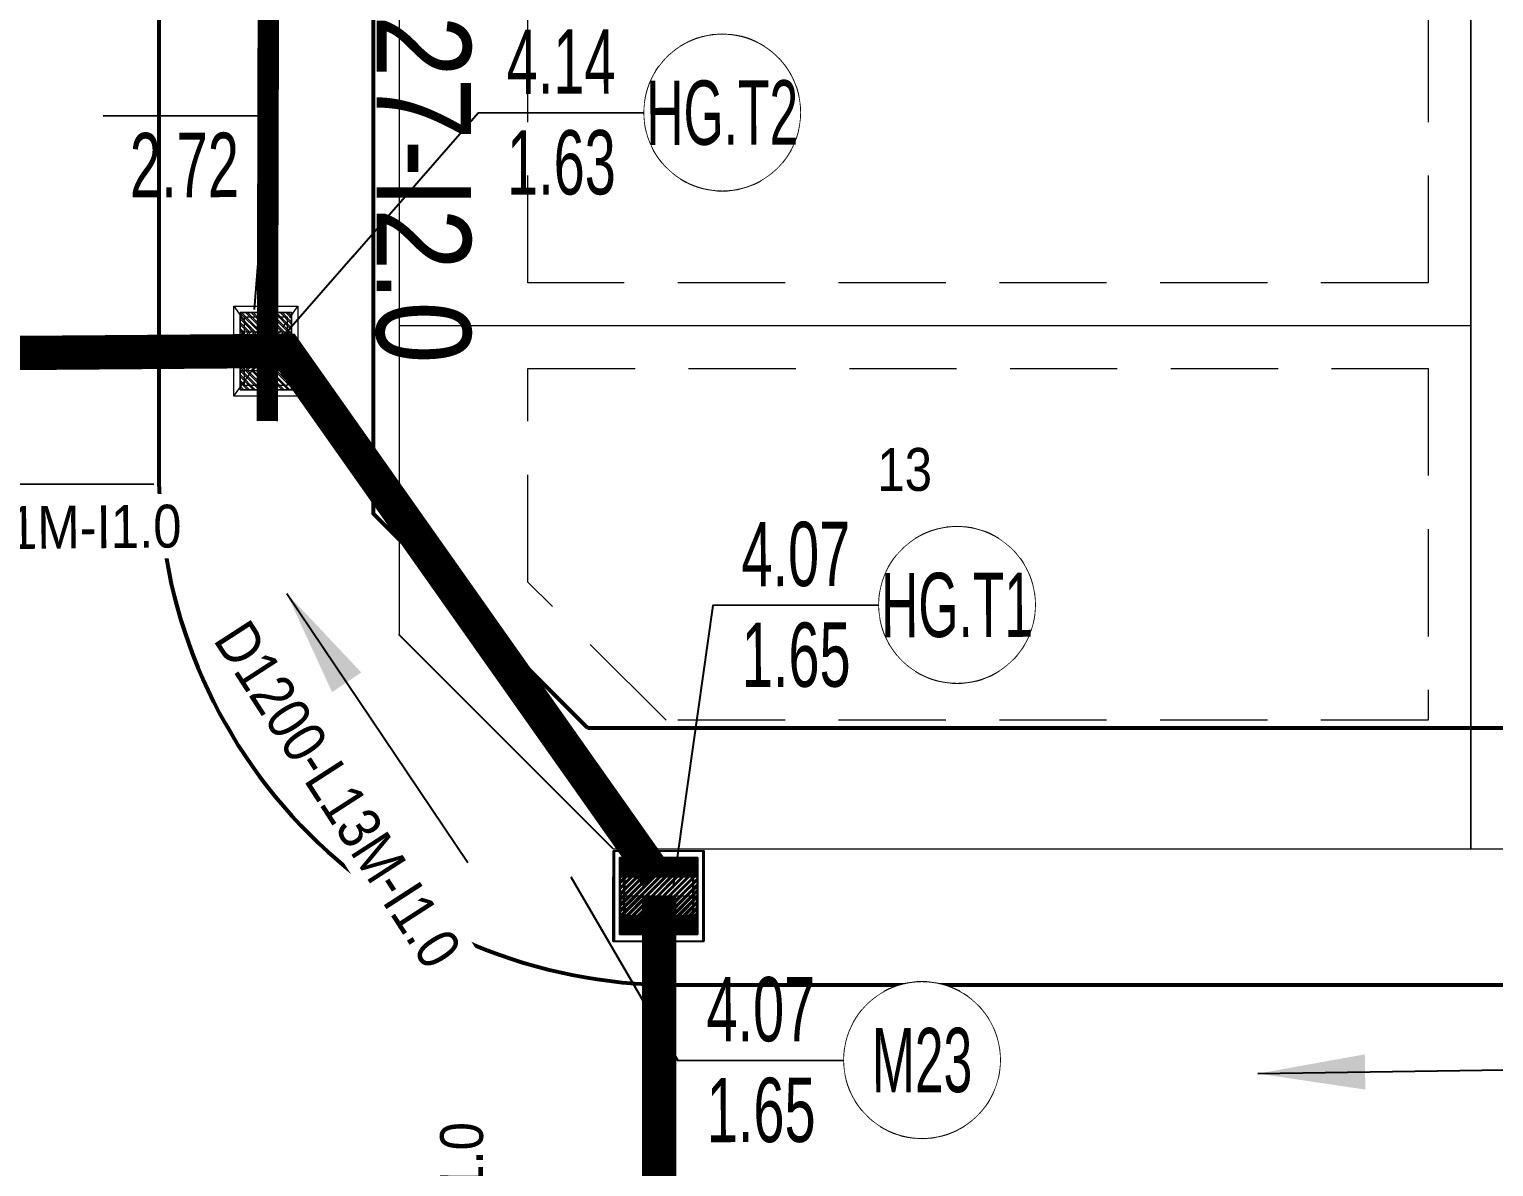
# Model space of a CAD drawing. Extents: x -2063571 to 559285, y 565862 to 1758715.
# Drawn here: x 558579.7 to 558613.86, y 1758376.66 to 1758403.2 of the extents above; entities that cross this region are included whole.
import ezdxf
from ezdxf.enums import TextEntityAlignment as Align

# ---------------------------------------------------------------- set-up
doc = ezdxf.new("R2010")
doc.units = 0
doc.header["$MEASUREMENT"] = 0
doc.set_wipeout_variables(frame=1)
for name, pattern in [('CENTER2', [1.125, 0.75, -0.125, 0.125, -0.125]), ('DASHED', [0.75, 0.5, -0.25]), ('DIVIDE2', [0.625, 0.25, -0.125, 0, -0.125, 0, -0.125]), ('HIDDEN', [0.375, 0.25, -0.125])]:
    doc.linetypes.add(name, pattern=pattern)
doc.layers.get('DEFPOINTS').update_dxf_attribs({"linetype": 'CONTINUOUS'})
for name, color, linetype, lineweight in [('11111111111111111', 251, 'CONTINUOUS', 0), ('1Duy CDDC', 4, 'CONTINUOUS', 5), ('1Duy CDMG', 3, 'CONTINUOUS', 5), ('1Duy TenGa', 6, 'CONTINUOUS', 5), ('B-2000', 3, 'CONTINUOUS', 25), ('chi gioi dg do', 14, 'CONTINUOUS', 0), ('CHIA LO', 40, 'CONTINUOUS', 0), ('d1200', 4, 'CENTER2', 200), ('Huong nuoc chay', 2, 'CONTINUOUS', 5), ('k-viahe', 6, 'CONTINUOUS', 15), ('KT', 254, 'CONTINUOUS', 0), ('kt-sudungdat1', 6, 'CONTINUOUS', 15), ('leduong', 3, 'CONTINUOUS', 20), ('Q-DUONGGT', 7, 'CONTINUOUS', 0), ('TENDUONGQH', 2, 'CONTINUOUS', 0)]:
    doc.layers.add(name, color=color, linetype=linetype, lineweight=lineweight)
for name, color, linetype in [('1Duy NetDong', 1, 'CONTINUOUS'), ('2', 7, 'CONTINUOUS'), ('B-3000', 5, 'CONTINUOUS'), ('d600', 4, 'DIVIDE2'), ('ĐÃ NHẬN TIỀN', 7, 'CONTINUOUS')]:
    doc.layers.add(name, color=color, linetype=linetype)
doc.styles.add('Arial', font='arial_2.ttf', dxfattribs={"width": 0.85})
doc.styles.add('chuv', font='')
doc.styles.add('GT_Text_Duan1', font='VHAVAN_1.TTF', dxfattribs={"width": 1.1, "height": 25})
doc.styles.get('chuv').set_extended_font_data('VNI-Helve-Condense')
doc.dimstyles.new('D300', dxfattribs={"dimtxt": 1.5, "dimasz": 3.5, "dimexe": 0.18, "dimexo": 0.0625, "dimgap": 0.2, "dimtad": 1, "dimdec": 0, "dimzin": 0, "dimdsep": 46, "dimtxsty": 'Arial', "dimcen": 0.09, "dimse1": 1, "dimse2": 1, "dimsd1": 1, "dimsd2": 1, "dimclrd": 2, "dimclrt": 256, "dimadec": 0, "dimazin": 0, "dimtfac": 1, "dimtdec": 0, "dimtofl": 0, "dimtmove": 2, "dimatfit": 3, "dimfxl": 1, "dimtfill": 1, "dimtfillclr": 256, "dimtolj": 1, "dimtzin": 0, "dimarcsym": 0})
doc.dimstyles.new('D600', dxfattribs={"dimtxt": 2.2, "dimasz": 3.5, "dimexe": 0.18, "dimexo": 0.0625, "dimgap": 0, "dimtad": 1, "dimdec": 0, "dimzin": 0, "dimdsep": 46, "dimtxsty": 'Arial', "dimcen": 0.09, "dimse1": 1, "dimse2": 1, "dimsd1": 1, "dimsd2": 1, "dimclrd": 2, "dimclrt": 256, "dimadec": 0, "dimazin": 0, "dimtfac": 1, "dimtdec": 0, "dimtofl": 0, "dimtmove": 2, "dimatfit": 3, "dimfxl": 1, "dimtfill": 1, "dimtfillclr": 256, "dimtolj": 1, "dimtzin": 0, "dimarcsym": 0})
pattern_1 = [(45, (63.88874, -18.36285), (-0.0662912607362, 0.0662912607362), []), (45, (63.93294, -18.36285), (-0.0662912607362, 0.0662912607362), [])]
pattern_2 = [(135, (63.88874, -18.36285), (-0.0662912607362, -0.0662912607362), []), (135, (63.88874, -18.31866), (-0.0662912607362, -0.0662912607362), [])]
pattern_3 = [(45, (-0.1, 1.80002), (-0.067351920908, 0.067351920908), []), (45, (-0.0551, 1.80002), (-0.067351920908, 0.067351920908), [])]
pattern_4 = [(135, (-0.1, 1.80002), (-0.067351920908, -0.067351920908), []), (135, (-0.1, 1.84492), (-0.067351920908, -0.067351920908), [])]
pattern_5 = [(135, (1081.88472, 350.38796), (-0.0662912607362, -0.0662912607362), []), (135, (1081.88472, 350.43215), (-0.0662912607362, -0.0662912607362), [])]

# ---------------------------------------------------------------- blocks, each defined once
blk = doc.blocks.new('*D306')
at = {"layer": 'DEFPOINTS', "color": 0, "linetype": 'CENTER2', "lineweight": 35, "transparency": 16777216}
for p in [(558585.218, 1758417.253), (558585.217, 1758390.629), (558589.259, 1758390.629)]:
    blk.add_point(p, dxfattribs=at)
at = {"layer": 'KT', "linetype": 'CENTER2', "transparency": 16777216, "insert": (558588.883, 1758403.745), "char_height": 2.2, "attachment_point": 5, "rotation": 269.9992, "style": 'Arial', "bg_fill": 3, "box_fill_scale": 1.25, "bg_fill_color": 256, "bg_fill_true_color": 13158600, "bg_fill_transparency": 0}
blk.add_mtext('\\A1;D600-L27-I2.0', dxfattribs=at)
blk = doc.blocks.new('1')
at = {"layer": 'ĐÃ NHẬN TIỀN', "linetype": 'Continuous'}
h = blk.add_hatch(dxfattribs=at)
h.set_pattern_fill('ANSI32', scale=0.25, angle=90)
h.set_pattern_definition(pattern_2)
h.paths.add_polyline_path([(557575.469, 1758014.672), (557577.27, 1758014.672), (557577.27, 1758015.122), (557575.469, 1758015.122)])
h = blk.add_hatch(dxfattribs=at)
h.set_pattern_fill('ANSI32', scale=0.25)
h.set_pattern_definition(pattern_1)
h.paths.add_polyline_path([(557575.469, 1758014.672), (557577.27, 1758014.672), (557577.27, 1758014.222), (557575.469, 1758014.222)])
h = blk.add_hatch(dxfattribs=at)
h.set_pattern_fill('ANSI32', scale=0.25)
h.set_pattern_definition(pattern_1)
h.paths.add_polyline_path([(557575.469, 1758013.773), (557577.27, 1758013.773), (557577.27, 1758014.222), (557575.469, 1758014.222)])
h = blk.add_hatch(dxfattribs=at)
h.set_pattern_fill('ANSI32', scale=0.25, angle=90)
h.set_pattern_definition(pattern_2)
h.paths.add_polyline_path([(557575.469, 1758013.773), (557577.27, 1758013.773), (557577.27, 1758013.323), (557575.469, 1758013.323)])
at = {"layer": 'ĐÃ NHẬN TIỀN', "color": 5, "linetype": 'Continuous'}
for p, q in [((557575.569, 1758014.422), (557575.569, 1758015.022)), ((557575.32, 1758013.172), (557575.319, 1758014.672)), ((557577.42, 1758013.173), (557577.419, 1758014.673)), ((557575.569, 1758014.023), (557575.569, 1758013.423))]:
    blk.add_line(p, q, dxfattribs=at)
at = {"layer": 'ĐÃ NHẬN TIỀN', "color": 3, "linetype": 'Continuous', "lineweight": 5}
for points in [[(557575.319, 1758015.272), (557577.42, 1758015.272), (557577.42, 1758013.173), (557575.319, 1758013.173)], [(557575.469, 1758015.122), (557577.27, 1758015.122), (557577.27, 1758013.323), (557575.469, 1758013.323)], [(557575.469, 1758015.122), (557577.27, 1758015.122), (557577.27, 1758014.222), (557575.469, 1758014.222)], [(557575.469, 1758014.672), (557577.27, 1758014.672), (557577.27, 1758015.122), (557575.469, 1758015.122)], [(557575.569, 1758015.022), (557577.17, 1758015.022), (557577.17, 1758013.423), (557575.569, 1758013.423)], [(557575.469, 1758014.672), (557577.27, 1758014.672), (557577.27, 1758014.222), (557575.469, 1758014.222)], [(557575.469, 1758013.323), (557577.27, 1758013.323), (557577.27, 1758014.222), (557575.469, 1758014.222)], [(557575.469, 1758013.773), (557577.27, 1758013.773), (557577.27, 1758014.222), (557575.469, 1758014.222)], [(557575.469, 1758013.773), (557577.27, 1758013.773), (557577.27, 1758013.323), (557575.469, 1758013.323)]]:
    blk.add_lwpolyline(points, close=True, dxfattribs=at)
at = {"layer": 'ĐÃ NHẬN TIỀN', "color": 3, "linetype": 'Continuous'}
blk.add_lwpolyline([(557577.42, 1758013.173), (557577.419, 1758015.272), (557575.32, 1758015.272), (557575.32, 1758013.172)], close=True, dxfattribs=at)
blk = doc.blocks.new('*U119')
at = {"layer": '1Duy NetDong', "ltscale": 3}
blk.add_lwpolyline([(-2.932, 3.755), (0.296, 3.765), (0.296, 3.765), (0, 0)], dxfattribs=at)
at = {"layer": '1Duy CDDC', "ltscale": 3, "style": 'GT_Text_Duan1', "width": 0.65}
blk.add_attdef('DG', text='', height=1.25, rotation=0.1774, dxfattribs=at).set_placement((-1.356, 3.427), align=Align.TOP_CENTER)
blk = doc.blocks.new('*D338')
at = {"layer": 'DEFPOINTS', "color": 0, "linetype": 'HIDDEN', "lineweight": 35, "ltscale": 5, "transparency": 16777216}
for p in [(558575.797, 1758389.89), (558576.378, 1758389.896), (558576.378, 1758389.896)]:
    blk.add_point(p, dxfattribs=at)
at = {"layer": 'd1200', "color": 2, "linetype": 'HIDDEN', "ltscale": 5, "transparency": 16777216, "insert": (558578.959, 1758391.56), "char_height": 1, "attachment_point": 5, "rotation": 0.536, "style": 'Arial', "bg_fill": 3, "box_fill_scale": 1.25, "bg_fill_color": 256, "bg_fill_true_color": 13158600, "bg_fill_transparency": 0}
blk.add_mtext('\\A1;D1200-L1M-I1.0', dxfattribs=at)
blk = doc.blocks.new('*D339')
at = {"layer": 'DEFPOINTS', "color": 0, "linetype": 'HIDDEN', "lineweight": 35, "ltscale": 5, "transparency": 16777216}
for p in [(558594.466, 1758382.965), (558590.697, 1758363.413), (558594.39, 1758363.399)]:
    blk.add_point(p, dxfattribs=at)
at = {"layer": 'd1200', "color": 2, "linetype": 'HIDDEN', "ltscale": 5, "transparency": 16777216, "insert": (558589.772, 1758373.08), "char_height": 1, "attachment_point": 5, "rotation": 89.7784, "style": 'Arial', "bg_fill": 3, "box_fill_scale": 1.25, "bg_fill_color": 256, "bg_fill_true_color": 13158600, "bg_fill_transparency": 0}
blk.add_mtext('\\A1;D1200-L20M-I1.0', dxfattribs=at)
blk = doc.blocks.new('*D340')
at = {"layer": 'DEFPOINTS', "color": 0, "linetype": 'HIDDEN', "lineweight": 35, "ltscale": 5, "transparency": 16777216}
for p in [(558585.207, 1758393.909), (558592.302, 1758382.931), (558592.302, 1758382.931)]:
    blk.add_point(p, dxfattribs=at)
at = {"layer": 'd1200', "color": 2, "linetype": 'HIDDEN', "ltscale": 5, "transparency": 16777216, "insert": (558586.892, 1758385.339), "char_height": 1, "attachment_point": 5, "rotation": 302.8709, "style": 'Arial', "bg_fill": 3, "box_fill_scale": 1.25, "bg_fill_color": 256, "bg_fill_true_color": 13158600, "bg_fill_transparency": 0}
blk.add_mtext('\\A1;D1200-L13M-I1.0', dxfattribs=at)
blk = doc.blocks.new('*U113')
at = {"layer": '1Duy NetDong', "ltscale": 3}
blk.add_lwpolyline([(5.302, -3.564), (2.074, -3.574), (2.074, -3.574), (0, 0)], dxfattribs=at)
at = {"layer": '1Duy NetDong', "ltscale": 0.2}
blk.add_lwpolyline([(6.822, -5.075), (6.917, -5.072), (7.012, -5.062), (7.106, -5.047), (7.199, -5.026), (7.29, -4.999), (7.38, -4.967), (7.467, -4.929), (7.552, -4.885), (7.634, -4.836), (7.712, -4.783), (7.787, -4.724), (7.859, -4.661), (7.926, -4.593), (7.988, -4.522), (8.047, -4.446), (8.1, -4.367), (8.148, -4.285), (8.191, -4.2), (8.229, -4.113), (8.261, -4.023), (8.287, -3.931), (8.307, -3.838), (8.322, -3.744), (8.331, -3.65), (8.333, -3.554), (8.33, -3.459), (8.321, -3.364), (8.306, -3.27), (8.285, -3.178), (8.258, -3.086), (8.225, -2.997), (8.187, -2.909), (8.144, -2.825), (8.095, -2.743), (8.041, -2.664), (7.982, -2.589), (7.919, -2.518), (7.852, -2.451), (7.78, -2.388), (7.705, -2.33), (7.626, -2.277), (7.544, -2.228), (7.459, -2.185), (7.371, -2.148), (7.281, -2.116), (7.19, -2.09), (7.097, -2.069), (7.003, -2.055), (6.908, -2.046), (6.813, -2.043), (6.718, -2.046), (6.623, -2.056), (6.529, -2.071), (6.436, -2.092), (6.345, -2.119), (6.255, -2.151), (6.168, -2.189), (6.083, -2.233), (6.001, -2.282), (5.923, -2.335), (5.848, -2.394), (5.776, -2.457), (5.709, -2.525), (5.647, -2.596), (5.588, -2.672), (5.535, -2.751), (5.487, -2.833), (5.444, -2.918), (5.406, -3.005), (5.374, -3.095), (5.348, -3.187), (5.328, -3.28), (5.313, -3.374), (5.304, -3.469), (5.302, -3.564), (5.305, -3.659), (5.314, -3.754), (5.329, -3.848), (5.35, -3.941), (5.377, -4.032), (5.41, -4.121), (5.448, -4.209), (5.491, -4.293), (5.54, -4.375), (5.594, -4.454), (5.653, -4.529), (5.716, -4.6), (5.783, -4.667), (5.855, -4.73), (5.93, -4.788), (6.009, -4.841), (6.091, -4.89), (6.176, -4.933), (6.264, -4.97), (6.354, -5.002), (6.445, -5.028), (6.538, -5.049), (6.632, -5.064), (6.727, -5.072)], close=True, dxfattribs=at)
at = {"layer": '1Duy CDDC', "ltscale": 3, "style": 'GT_Text_Duan1', "width": 0.65}
blk.add_attdef('DG', text='', height=1.25, rotation=0.1774, dxfattribs=at).set_placement((3.689, -3.902), align=Align.TOP_CENTER)
at = {"layer": '1Duy CDMG', "ltscale": 0.2, "style": 'GT_Text_Duan1', "width": 0.65}
blk.add_attdef('MG', text='', height=1.25, rotation=0.1774, dxfattribs=at).set_placement((3.688, -3.569), align=Align.BOTTOM_CENTER)
at = {"ltscale": 0.2}
blk.add_wipeout([(6.822, -5.075), (6.917, -5.072), (7.012, -5.062), (7.106, -5.047), (7.199, -5.026), (7.29, -4.999), (7.38, -4.967), (7.467, -4.929), (7.552, -4.885), (7.634, -4.836), (7.712, -4.783), (7.787, -4.724), (7.859, -4.661), (7.926, -4.593), (7.988, -4.522), (8.047, -4.446), (8.1, -4.367), (8.148, -4.285), (8.191, -4.2), (8.229, -4.113), (8.261, -4.023), (8.287, -3.931), (8.307, -3.838), (8.322, -3.744), (8.331, -3.65), (8.333, -3.554), (8.33, -3.459), (8.321, -3.364), (8.306, -3.27), (8.285, -3.178), (8.258, -3.086), (8.225, -2.997), (8.187, -2.909), (8.144, -2.825), (8.095, -2.743), (8.041, -2.664), (7.982, -2.589), (7.919, -2.518), (7.852, -2.451), (7.78, -2.388), (7.705, -2.33), (7.626, -2.277), (7.544, -2.228), (7.459, -2.185), (7.371, -2.148), (7.281, -2.116), (7.19, -2.09), (7.097, -2.069), (7.003, -2.055), (6.908, -2.046), (6.813, -2.043), (6.718, -2.046), (6.623, -2.056), (6.529, -2.071), (6.436, -2.092), (6.345, -2.119), (6.255, -2.151), (6.168, -2.189), (6.083, -2.233), (6.001, -2.282), (5.923, -2.335), (5.848, -2.394), (5.776, -2.457), (5.709, -2.525), (5.647, -2.596), (5.588, -2.672), (5.535, -2.751), (5.487, -2.833), (5.444, -2.918), (5.406, -3.005), (5.374, -3.095), (5.348, -3.187), (5.328, -3.28), (5.313, -3.374), (5.304, -3.469), (5.302, -3.564), (5.305, -3.659), (5.314, -3.754), (5.329, -3.848), (5.35, -3.941), (5.377, -4.032), (5.41, -4.121), (5.448, -4.209), (5.491, -4.293), (5.54, -4.375), (5.594, -4.454), (5.653, -4.529), (5.716, -4.6), (5.783, -4.667), (5.855, -4.73), (5.93, -4.788), (6.009, -4.841), (6.091, -4.89), (6.176, -4.933), (6.264, -4.97), (6.354, -5.002), (6.445, -5.028), (6.538, -5.049), (6.632, -5.064), (6.727, -5.072)], dxfattribs=at).dxf.layer = '1Duy NetDong'
at = {"layer": '1Duy TenGa', "ltscale": 3, "style": 'GT_Text_Duan1', "width": 0.6}
blk.add_attdef('TEN', text='', height=1.25, rotation=0.1774, dxfattribs=at).set_placement((6.818, -3.559), align=Align.MIDDLE_CENTER)
blk = doc.blocks.new('*U167')
at = {"layer": '1Duy NetDong', "ltscale": 0.2}
blk.add_lwpolyline([(5.531, 3.994), (5.626, 3.997), (5.721, 4.006), (5.815, 4.021), (5.908, 4.042), (5.999, 4.069), (6.089, 4.102), (6.176, 4.14), (6.261, 4.183), (6.342, 4.232), (6.421, 4.286), (6.496, 4.344), (6.567, 4.408), (6.635, 4.475), (6.697, 4.547), (6.755, 4.622), (6.809, 4.701), (6.857, 4.783), (6.9, 4.868), (6.937, 4.956), (6.969, 5.045), (6.996, 5.137), (7.016, 5.23), (7.031, 5.324), (7.039, 5.419), (7.042, 5.514), (7.039, 5.609), (7.03, 5.704), (7.014, 5.798), (6.993, 5.891), (6.966, 5.982), (6.934, 6.072), (6.896, 6.159), (6.852, 6.244), (6.804, 6.326), (6.75, 6.404), (6.691, 6.479), (6.628, 6.551), (6.561, 6.618), (6.489, 6.68), (6.413, 6.739), (6.335, 6.792), (6.252, 6.84), (6.167, 6.883), (6.08, 6.921), (5.99, 6.953), (5.899, 6.979), (5.806, 6.999), (5.712, 7.014), (5.617, 7.023), (5.522, 7.025), (5.426, 7.022), (5.332, 7.013), (5.238, 6.998), (5.145, 6.976), (5.053, 6.95), (4.964, 6.917), (4.877, 6.879), (4.792, 6.836), (4.71, 6.787), (4.632, 6.733), (4.556, 6.674), (4.485, 6.611), (4.418, 6.544), (4.355, 6.472), (4.297, 6.397), (4.244, 6.318), (4.196, 6.236), (4.153, 6.151), (4.115, 6.063), (4.083, 5.973), (4.057, 5.882), (4.036, 5.789), (4.022, 5.695), (4.013, 5.6), (4.01, 5.505), (4.014, 5.41), (4.023, 5.315), (4.038, 5.221), (4.059, 5.128), (4.086, 5.037), (4.119, 4.947), (4.157, 4.86), (4.2, 4.775), (4.249, 4.693), (4.303, 4.615), (4.361, 4.54), (4.425, 4.468), (4.492, 4.401), (4.564, 4.338), (4.639, 4.28), (4.718, 4.227), (4.8, 4.179), (4.885, 4.136), (4.973, 4.098), (5.062, 4.066), (5.154, 4.04), (5.247, 4.02), (5.341, 4.005), (5.436, 3.996)], close=True, dxfattribs=at)
at = {"layer": '1Duy NetDong', "ltscale": 3}
blk.add_lwpolyline([(4.01, 5.505), (0.782, 5.495), (0.782, 5.495), (0, 0)], dxfattribs=at)
at = {"layer": '1Duy CDDC', "ltscale": 3, "style": 'GT_Text_Duan1', "width": 0.65}
blk.add_attdef('DG', text='', height=1.25, rotation=0.1774, dxfattribs=at).set_placement((2.397, 5.166), align=Align.TOP_CENTER)
at = {"layer": '1Duy CDMG', "ltscale": 0.2, "style": 'GT_Text_Duan1', "width": 0.65}
blk.add_attdef('MG', text='', height=1.25, rotation=0.1774, dxfattribs=at).set_placement((2.396, 5.5), align=Align.BOTTOM_CENTER)
at = {"ltscale": 0.2}
blk.add_wipeout([(5.531, 3.994), (5.626, 3.997), (5.721, 4.006), (5.815, 4.021), (5.908, 4.042), (5.999, 4.069), (6.089, 4.102), (6.176, 4.14), (6.261, 4.183), (6.342, 4.232), (6.421, 4.286), (6.496, 4.344), (6.567, 4.408), (6.635, 4.475), (6.697, 4.547), (6.755, 4.622), (6.809, 4.701), (6.857, 4.783), (6.9, 4.868), (6.937, 4.956), (6.969, 5.045), (6.996, 5.137), (7.016, 5.23), (7.031, 5.324), (7.039, 5.419), (7.042, 5.514), (7.039, 5.609), (7.03, 5.704), (7.014, 5.798), (6.993, 5.891), (6.966, 5.982), (6.934, 6.072), (6.896, 6.159), (6.852, 6.244), (6.804, 6.326), (6.75, 6.404), (6.691, 6.479), (6.628, 6.551), (6.561, 6.618), (6.489, 6.68), (6.413, 6.739), (6.335, 6.792), (6.252, 6.84), (6.167, 6.883), (6.08, 6.921), (5.99, 6.953), (5.899, 6.979), (5.806, 6.999), (5.712, 7.014), (5.617, 7.023), (5.522, 7.025), (5.426, 7.022), (5.332, 7.013), (5.238, 6.998), (5.145, 6.976), (5.053, 6.95), (4.964, 6.917), (4.877, 6.879), (4.792, 6.836), (4.71, 6.787), (4.632, 6.733), (4.556, 6.674), (4.485, 6.611), (4.418, 6.544), (4.355, 6.472), (4.297, 6.397), (4.244, 6.318), (4.196, 6.236), (4.153, 6.151), (4.115, 6.063), (4.083, 5.973), (4.057, 5.882), (4.036, 5.789), (4.022, 5.695), (4.013, 5.6), (4.01, 5.505), (4.014, 5.41), (4.023, 5.315), (4.038, 5.221), (4.059, 5.128), (4.086, 5.037), (4.119, 4.947), (4.157, 4.86), (4.2, 4.775), (4.249, 4.693), (4.303, 4.615), (4.361, 4.54), (4.425, 4.468), (4.492, 4.401), (4.564, 4.338), (4.639, 4.28), (4.718, 4.227), (4.8, 4.179), (4.885, 4.136), (4.973, 4.098), (5.062, 4.066), (5.154, 4.04), (5.247, 4.02), (5.341, 4.005), (5.436, 3.996)], dxfattribs=at).dxf.layer = '1Duy NetDong'
at = {"layer": '1Duy TenGa', "ltscale": 3, "style": 'GT_Text_Duan1', "width": 0.6}
blk.add_attdef('TEN', text='', height=1.25, rotation=0.1774, dxfattribs=at).set_placement((5.526, 5.509), align=Align.MIDDLE_CENTER)
blk = doc.blocks.new('*U168')
at = {"layer": '1Duy NetDong', "ltscale": 0.2}
blk.add_lwpolyline([(8.747, 3.069), (8.842, 3.072), (8.937, 3.081), (9.031, 3.097), (9.124, 3.118), (9.215, 3.144), (9.305, 3.177), (9.392, 3.215), (9.477, 3.259), (9.559, 3.307), (9.637, 3.361), (9.712, 3.42), (9.784, 3.483), (9.851, 3.55), (9.913, 3.622), (9.972, 3.697), (10.025, 3.776), (10.073, 3.858), (10.116, 3.943), (10.154, 4.031), (10.186, 4.121), (10.212, 4.212), (10.232, 4.305), (10.247, 4.399), (10.256, 4.494), (10.258, 4.589), (10.255, 4.684), (10.246, 4.779), (10.231, 4.873), (10.21, 4.966), (10.183, 5.058), (10.15, 5.147), (10.112, 5.234), (10.069, 5.319), (10.02, 5.401), (9.966, 5.479), (9.907, 5.554), (9.844, 5.626), (9.777, 5.693), (9.705, 5.756), (9.63, 5.814), (9.551, 5.867), (9.469, 5.915), (9.384, 5.958), (9.296, 5.996), (9.206, 6.028), (9.115, 6.054), (9.022, 6.074), (8.928, 6.089), (8.833, 6.098), (8.738, 6.1), (8.643, 6.097), (8.548, 6.088), (8.454, 6.073), (8.361, 6.052), (8.27, 6.025), (8.18, 5.992), (8.093, 5.954), (8.008, 5.911), (7.926, 5.862), (7.848, 5.808), (7.773, 5.75), (7.701, 5.686), (7.634, 5.619), (7.572, 5.547), (7.513, 5.472), (7.46, 5.393), (7.412, 5.311), (7.369, 5.226), (7.331, 5.138), (7.299, 5.049), (7.273, 4.957), (7.253, 4.864), (7.238, 4.77), (7.229, 4.675), (7.227, 4.58), (7.23, 4.485), (7.239, 4.39), (7.254, 4.296), (7.275, 4.203), (7.302, 4.112), (7.335, 4.022), (7.373, 3.935), (7.416, 3.85), (7.465, 3.768), (7.519, 3.69), (7.578, 3.615), (7.641, 3.544), (7.708, 3.476), (7.78, 3.414), (7.855, 3.356), (7.934, 3.302), (8.016, 3.254), (8.101, 3.211), (8.189, 3.174), (8.279, 3.142), (8.37, 3.115), (8.463, 3.095), (8.557, 3.08), (8.652, 3.071)], close=True, dxfattribs=at)
at = {"layer": '1Duy NetDong', "ltscale": 3}
blk.add_lwpolyline([(7.227, 4.58), (3.999, 4.57), (3.999, 4.57), (0, 0)], dxfattribs=at)
at = {"layer": '1Duy CDDC', "ltscale": 3, "style": 'GT_Text_Duan1', "width": 0.65}
blk.add_attdef('DG', text='', height=1.25, rotation=0.1774, dxfattribs=at).set_placement((5.614, 4.242), align=Align.TOP_CENTER)
at = {"layer": '1Duy CDMG', "ltscale": 0.2, "style": 'GT_Text_Duan1', "width": 0.65}
blk.add_attdef('MG', text='', height=1.25, rotation=0.1774, dxfattribs=at).set_placement((5.613, 4.575), align=Align.BOTTOM_CENTER)
at = {"ltscale": 0.2}
blk.add_wipeout([(8.747, 3.069), (8.842, 3.072), (8.937, 3.081), (9.031, 3.097), (9.124, 3.118), (9.215, 3.144), (9.305, 3.177), (9.392, 3.215), (9.477, 3.259), (9.559, 3.307), (9.637, 3.361), (9.712, 3.42), (9.784, 3.483), (9.851, 3.55), (9.913, 3.622), (9.972, 3.697), (10.025, 3.776), (10.073, 3.858), (10.116, 3.943), (10.154, 4.031), (10.186, 4.121), (10.212, 4.212), (10.232, 4.305), (10.247, 4.399), (10.256, 4.494), (10.258, 4.589), (10.255, 4.684), (10.246, 4.779), (10.231, 4.873), (10.21, 4.966), (10.183, 5.058), (10.15, 5.147), (10.112, 5.234), (10.069, 5.319), (10.02, 5.401), (9.966, 5.479), (9.907, 5.554), (9.844, 5.626), (9.777, 5.693), (9.705, 5.756), (9.63, 5.814), (9.551, 5.867), (9.469, 5.915), (9.384, 5.958), (9.296, 5.996), (9.206, 6.028), (9.115, 6.054), (9.022, 6.074), (8.928, 6.089), (8.833, 6.098), (8.738, 6.1), (8.643, 6.097), (8.548, 6.088), (8.454, 6.073), (8.361, 6.052), (8.27, 6.025), (8.18, 5.992), (8.093, 5.954), (8.008, 5.911), (7.926, 5.862), (7.848, 5.808), (7.773, 5.75), (7.701, 5.686), (7.634, 5.619), (7.572, 5.547), (7.513, 5.472), (7.46, 5.393), (7.412, 5.311), (7.369, 5.226), (7.331, 5.138), (7.299, 5.049), (7.273, 4.957), (7.253, 4.864), (7.238, 4.77), (7.229, 4.675), (7.227, 4.58), (7.23, 4.485), (7.239, 4.39), (7.254, 4.296), (7.275, 4.203), (7.302, 4.112), (7.335, 4.022), (7.373, 3.935), (7.416, 3.85), (7.465, 3.768), (7.519, 3.69), (7.578, 3.615), (7.641, 3.544), (7.708, 3.476), (7.78, 3.414), (7.855, 3.356), (7.934, 3.302), (8.016, 3.254), (8.101, 3.211), (8.189, 3.174), (8.279, 3.142), (8.37, 3.115), (8.463, 3.095), (8.557, 3.08), (8.652, 3.071)], dxfattribs=at).dxf.layer = '1Duy NetDong'
at = {"layer": '1Duy TenGa', "ltscale": 3, "style": 'GT_Text_Duan1', "width": 0.6}
blk.add_attdef('TEN', text='', height=1.25, rotation=0.1774, dxfattribs=at).set_placement((8.743, 4.585), align=Align.MIDDLE_CENTER)
blk = doc.blocks.new('8')
at = {"layer": 'leduong', "linetype": 'CENTER2'}
h = blk.add_hatch(dxfattribs=at)
h.set_pattern_fill('ANSI32', color=5, scale=0.01, angle=90)
h.set_pattern_definition(pattern_4)
h.paths.add_polyline_path([(557492.316, 1758045.204), (557493.516, 1758045.204), (557493.516, 1758045.654), (557492.316, 1758045.654)])
h = blk.add_hatch(dxfattribs=at)
h.set_pattern_fill('ANSI32', color=5, scale=0.01)
h.set_pattern_definition(pattern_3)
h.paths.add_polyline_path([(557492.316, 1758045.204), (557493.516, 1758045.204), (557493.516, 1758044.754), (557492.316, 1758044.754)])
h = blk.add_hatch(dxfattribs=at)
h.set_pattern_fill('ANSI32', color=5, scale=0.01)
h.set_pattern_definition(pattern_3)
h.paths.add_polyline_path([(557492.316, 1758044.304), (557493.516, 1758044.304), (557493.516, 1758044.754), (557492.316, 1758044.754)])
h = blk.add_hatch(dxfattribs=at)
h.set_pattern_fill('ANSI32', color=5, scale=0.01, angle=90)
h.set_pattern_definition(pattern_4)
h.paths.add_polyline_path([(557492.316, 1758044.304), (557493.516, 1758044.304), (557493.516, 1758043.854), (557492.316, 1758043.854)])
at = {"layer": 'leduong', "color": 5, "linetype": 'CENTER2'}
for p, q in [((557492.166, 1758045.804), (557493.666, 1758043.704)), ((557492.166, 1758043.704), (557493.666, 1758045.804)), ((557493.416, 1758045.554), (557493.416, 1758043.954))]:
    blk.add_line(p, q, dxfattribs=at)
at = {"layer": 'leduong', "color": 5, "linetype": 'Continuous'}
for p, q in [((557492.316, 1758045.654), (557493.516, 1758045.654)), ((557492.316, 1758044.754), (557493.516, 1758044.754)), ((557492.316, 1758044.754), (557493.516, 1758044.754)), ((557492.316, 1758043.854), (557493.516, 1758043.854)), ((557492.316, 1758043.854), (557493.516, 1758043.854))]:
    blk.add_line(p, q, dxfattribs=at)
for points in [[(557492.166, 1758045.804), (557493.666, 1758045.804), (557493.666, 1758043.704), (557492.166, 1758043.704)], [(557492.316, 1758045.654), (557493.516, 1758045.654), (557493.516, 1758043.854), (557492.316, 1758043.854)], [(557492.316, 1758045.654), (557493.516, 1758045.654), (557493.516, 1758044.754), (557492.316, 1758044.754)], [(557492.316, 1758045.204), (557493.516, 1758045.204), (557493.516, 1758045.654), (557492.316, 1758045.654)], [(557492.416, 1758045.554), (557493.416, 1758045.554), (557493.416, 1758043.954), (557492.416, 1758043.954)], [(557492.316, 1758045.204), (557493.516, 1758045.204), (557493.516, 1758044.754), (557492.316, 1758044.754)], [(557492.316, 1758043.854), (557493.516, 1758043.854), (557493.516, 1758044.754), (557492.316, 1758044.754)], [(557492.316, 1758044.304), (557493.516, 1758044.304), (557493.516, 1758044.754), (557492.316, 1758044.754)], [(557492.316, 1758044.304), (557493.516, 1758044.304), (557493.516, 1758043.854), (557492.316, 1758043.854)]]:
    blk.add_lwpolyline(points, close=True, dxfattribs=at)

msp = doc.modelspace()

# ---------------------------------------------------------------- linework, layer by layer
at = {"layer": 'chi gioi dg do', "color": 8, "linetype": 'DASHED', "ltscale": 5}
for points in [[(558612.328, 1758397.283), (558591.328, 1758397.283), (558591.328, 1758407.283), (558612.328, 1758407.283)], [(558612.328, 1758395.283), (558612.328, 1758387.078), (558594.552, 1758387.078), (558591.328, 1758390.301), (558591.328, 1758395.283)]]:
    msp.add_lwpolyline(points, close=True, dxfattribs=at)
at = {"layer": 'CHIA LO', "ltscale": 2}
for p, q in [((558613.328, 1758540.283), (558613.328, 1758384.078)), ((558593.309, 1758384.078), (558588.309, 1758389.078)), ((558588.328, 1758389.078, 0.7), (558593.328, 1758384.078, 0.7)), ((558593.328, 1758384.078), (558634.828, 1758384.078)), ((558593.328, 1758384.078, 0.7), (558634.828, 1758384.078, 0.7))]:
    msp.add_line(p, q, dxfattribs=at)
at = {"layer": 'd600', "color": 6, "linetype": 'DIVIDE2', "ltscale": 10, "const_width": 0.5}
msp.add_lwpolyline([(558585.536, 1758510.515), (558585.25, 1758394.054), (558585.25, 1758394.054)], dxfattribs=at)
at = {"layer": 'Q-DUONGGT', "ltscale": 0.5}
msp.add_lwpolyline([(558645.217, 1758396.498), (558645.217, 1758561.607, 0.414214), (558633.217, 1758573.607), (558594.717, 1758573.607, 0.414214), (558582.717, 1758561.607), (558582.717, 1758392.901, 0.414216), (558594.717, 1758380.901), (558633.217, 1758380.901, 0.414211), (558645.217, 1758392.901), (558645.217, 1758394.99)], format="xyb", close=True, dxfattribs=at)
at = {"layer": 'ĐÃ NHẬN TIỀN', "color": 5, "linetype": 'Continuous'}
msp.add_line((558595.442, 1758381.924), (558595.441, 1758383.424), dxfattribs=at)

# ---------------------------------------------------------------- block references
at = {"layer": '2', "color": 5, "linetype": 'Continuous'}
msp.add_blockref('1', (1018.022, 368.751), dxfattribs=at)

# ---------------------------------------------------------------- texts
at = {"layer": 'kt-sudungdat1', "color": 8, "ltscale": 2, "style": 'chuv'}
msp.add_text('13', height=1, dxfattribs=at).set_placement((558600.119, 1758392.928), align=Align.MIDDLE)

# ---------------------------------------------------------------- leaders
at = {"layer": 'Huong nuoc chay'}
for points, override in [([(558585.704, 1758390.035, -4.5), (558589.931, 1758383.76, -4.5)], {"dimasz": 2.5, "dimgap": 0.2, "dimtad": 0, "dimclrd": 4}), ([(558608.358, 1758378.831), (558615.816, 1758378.947)], {"dimasz": 2.5, "dimgap": 0.2, "dimtad": 0})]:
    msp.add_leader(points, dimstyle='D300', override=override, dxfattribs=at)

# ---------------------------------------------------------------- next in the draw order: dimensions: what is measured, and where the dimension line sits
at = {"layer": 'KT', "linetype": 'CENTER2'}
dim = msp.add_linear_dim(base=(558589.259, 1758390.629), p1=(558585.218, 1758417.253), p2=(558585.217, 1758390.629), angle=269.9992, dimstyle='D600', override={"dimpost": 'D600-L<>-I2.0'}, dxfattribs=at)
dim.commit()
dim.dimension.update_dxf_attribs({"geometry": '*D306', "text_midpoint": (558588.883, 1758403.745), "dimtype": 161})

# ---------------------------------------------------------------- next in the draw order: linework, layer by layer
at = {"layer": '11111111111111111', "color": 6, "lineweight": 53}
msp.add_lwpolyline([(558645.217, 1758396.498), (558645.217, 1758561.607, 0.414214), (558633.217, 1758573.607), (558594.717, 1758573.607, 0.414214), (558582.717, 1758561.607), (558582.717, 1758392.901, 0.414216), (558594.717, 1758380.901), (558633.217, 1758380.901, 0.414211), (558645.217, 1758392.901), (558645.217, 1758394.99)], format="xyb", close=True, dxfattribs=at)
msp.add_lwpolyline([(558592.717, 1758386.901), (558634.217, 1758386.901), (558639.217, 1758391.901), (558639.217, 1758400.497), (558639.217, 1758563.607), (558634.217, 1758568.607), (558592.717, 1758568.607), (558587.717, 1758563.607), (558587.717, 1758391.901)], close=True, dxfattribs=at)
at = {"layer": 'CHIA LO', "ltscale": 2}
for p, q in [((558588.328, 1758561.784, 0.7), (558588.328, 1758389.078, 0.7)), ((558588.328, 1758396.283), (558613.328, 1758396.283))]:
    msp.add_line(p, q, dxfattribs=at)
at = {"layer": 'k-viahe', "ltscale": 2}
msp.add_lwpolyline([(558613.328, 1758540.283), (558588.328, 1758540.283), (558588.328, 1758389.078), (558593.328, 1758384.078), (558613.328, 1758384.078)], close=True, dxfattribs=at)
at = {"layer": 'leduong', "color": 3, "linetype": 'Continuous'}
msp.add_line((558585.843, 1758394.767), (558584.643, 1758394.783), dxfattribs=at)

# ---------------------------------------------------------------- next in the draw order: block references
at = {"layer": 'B-2000', "lineweight": 20, "xscale": 1.203073305443906, "yscale": 1.203073305443906, "zscale": 1.203073305443906}
msp.add_blockref('*U119', (558584.946, 1758396.658), dxfattribs=at).add_auto_attribs({'DG': '2.72'})

# ---------------------------------------------------------------- next in the draw order: dimensions: what is measured, and where the dimension line sits
at = {"layer": 'd1200', "color": 11, "linetype": 'HIDDEN', "ltscale": 5}
dim = msp.add_linear_dim(base=(558576.378, 1758389.896), p1=(558575.797, 1758389.89), p2=(558576.378, 1758389.896), angle=0.536, dimstyle='D600', override={"dimtxt": 1, "dimpost": 'D1200-L<>M-I1.0', "dimclrt": 2}, dxfattribs=at)
dim.commit()
dim.dimension.update_dxf_attribs({"geometry": '*D338', "text_midpoint": (558578.959, 1758391.56), "dimtype": 161})
at = {"layer": 'd1200', "color": 5, "linetype": 'HIDDEN', "ltscale": 5}
dim = msp.add_linear_dim(base=(558590.697, 1758363.413), p1=(558594.466, 1758382.965), p2=(558594.39, 1758363.399), angle=269.7784, dimstyle='D600', override={"dimtxt": 1, "dimpost": 'D1200-L<>M-I1.0', "dimclrt": 2}, dxfattribs=at)
dim.commit()
dim.dimension.update_dxf_attribs({"geometry": '*D339', "text_midpoint": (558589.772, 1758373.08), "dimtype": 161})

# ---------------------------------------------------------------- next in the draw order: hatches: boundary and pattern name
at = {"layer": 'ĐÃ NHẬN TIỀN', "linetype": 'Continuous'}
h = msp.add_hatch(dxfattribs=at)
h.set_pattern_fill('ANSI32', color=5, scale=0.25)
h.set_pattern_definition([(45, (1081.91046, 350.38796), (-0.0662912607362, 0.0662912607362), []), (45, (1081.95465, 350.38796), (-0.0662912607362, 0.0662912607362), [])])
h.paths.add_polyline_path([(558593.491, 1758382.524), (558595.292, 1758382.524), (558595.292, 1758382.973), (558593.491, 1758382.973)])
h = msp.add_hatch(dxfattribs=at)
h.set_pattern_fill('ANSI32', color=5, scale=0.25, angle=90)
h.set_pattern_definition([(135, (1081.91046, 350.38796), (-0.0662912607362, -0.0662912607362), []), (135, (1081.91046, 350.43215), (-0.0662912607362, -0.0662912607362), [])])
h.paths.add_polyline_path([(558593.491, 1758382.524), (558595.292, 1758382.524), (558595.292, 1758382.074), (558593.491, 1758382.074)])

# ---------------------------------------------------------------- next in the draw order: linework, layer by layer
at = {"layer": 'd1200', "color": 5, "linetype": 'HIDDEN', "ltscale": 5, "const_width": 0.8}
msp.add_lwpolyline([(558594.393, 1758364.141), (558594.391, 1758382.973)], dxfattribs=at)
at = {"layer": 'ĐÃ NHẬN TIỀN', "color": 11, "linetype": 'Continuous'}
msp.add_line((558593.342, 1758381.922), (558593.341, 1758383.422), dxfattribs=at)
at = {"layer": 'ĐÃ NHẬN TIỀN', "color": 5, "linetype": 'Continuous'}
msp.add_line((558593.591, 1758382.774), (558593.591, 1758382.174), dxfattribs=at)
at = {"layer": 'ĐÃ NHẬN TIỀN', "color": 5, "linetype": 'Continuous', "lineweight": 5}
for points in [[(558593.341, 1758384.023), (558595.442, 1758384.023), (558595.442, 1758381.924), (558593.341, 1758381.924)], [(558593.491, 1758383.873), (558595.292, 1758383.873), (558595.292, 1758382.074), (558593.491, 1758382.074)], [(558593.591, 1758383.773), (558595.192, 1758383.773), (558595.192, 1758382.174), (558593.591, 1758382.174)], [(558593.491, 1758382.074), (558595.292, 1758382.074), (558595.292, 1758382.973), (558593.491, 1758382.973)], [(558593.491, 1758382.524), (558595.292, 1758382.524), (558595.292, 1758382.973), (558593.491, 1758382.973)], [(558593.491, 1758382.524), (558595.292, 1758382.524), (558595.292, 1758382.074), (558593.491, 1758382.074)]]:
    msp.add_lwpolyline(points, close=True, dxfattribs=at)
at = {"layer": 'ĐÃ NHẬN TIỀN', "color": 5, "linetype": 'Continuous'}
msp.add_lwpolyline([(558595.442, 1758381.924), (558595.441, 1758384.023), (558593.342, 1758384.023), (558593.342, 1758381.922)], close=True, dxfattribs=at)

# ---------------------------------------------------------------- next in the draw order: dimensions: what is measured, and where the dimension line sits
at = {"layer": 'd1200', "color": 11, "linetype": 'HIDDEN', "ltscale": 5}
dim = msp.add_linear_dim(base=(558592.302, 1758382.931), p1=(558585.207, 1758393.909), p2=(558592.302, 1758382.931), angle=302.8709, dimstyle='D600', override={"dimtxt": 1, "dimpost": 'D1200-L<>M-I1.0', "dimclrt": 2}, dxfattribs=at)
dim.commit()
dim.dimension.update_dxf_attribs({"geometry": '*D340', "text_midpoint": (558586.892, 1758385.339), "dimtype": 161})

# ---------------------------------------------------------------- next in the draw order: leaders
at = {"layer": 'Huong nuoc chay', "color": 4}
msp.add_leader([(558575.039, 1758392.6, -4.5), (558582.605, 1758392.587, -4.5)], dimstyle='D300', override={"dimasz": 2.5, "dimgap": 0.2, "dimtad": 0, "dimclrd": 4}, dxfattribs=at)

# ---------------------------------------------------------------- next in the draw order: linework, layer by layer
at = {"layer": 'd1200', "color": 5, "linetype": 'HIDDEN', "ltscale": 5, "const_width": 0.8}
msp.add_lwpolyline([(558594.331, 1758383.43), (558585.681, 1758395.693), (558572.66, 1758395.591)], dxfattribs=at)

# ---------------------------------------------------------------- next in the draw order: block references
at = {"layer": '1Duy NetDong'}
ref = msp.add_blockref('*U168', (558585.371, 1758395.752), dxfattribs=dict(at, xscale=1.2000048000192, yscale=1.2000048000192, zscale=1.2000048000192))
ref.add_attrib('TEN', 'HG.T2', dxfattribs={"layer": '1Duy TenGa', "color": 2, "ltscale": 3, "height": 1.5, "rotation": 0.1774, "style": 'GT_Text_Duan1', "width": 0.6}).set_placement((558595.862, 1758401.253), align=Align.MIDDLE_CENTER)
ref.add_attrib('DG', '1.63', dxfattribs={"layer": '1Duy CDDC', "color": 2, "ltscale": 3, "height": 1.5, "rotation": 0.1774, "style": 'GT_Text_Duan1', "width": 0.65}).set_placement((558592.108, 1758400.842), align=Align.TOP_CENTER)
ref.add_attrib('MG', '4.14', dxfattribs={"layer": '1Duy CDMG', "ltscale": 0.2, "height": 1.5, "rotation": 0.1774, "style": 'GT_Text_Duan1', "width": 0.65}).set_placement((558592.106, 1758401.242), align=Align.BOTTOM_CENTER)
ref = msp.add_blockref('*U113', (558592.342, 1758383.417), dxfattribs=dict(at, xscale=1.2000048000192, yscale=1.2000048000192, zscale=1.2000048000192))
ref.add_attrib('TEN', 'M23', dxfattribs={"layer": '1Duy TenGa', "ltscale": 3, "height": 1.5, "rotation": 0.1774, "style": 'GT_Text_Duan1', "width": 0.6}).set_placement((558600.523, 1758379.146), align=Align.MIDDLE_CENTER)
ref.add_attrib('DG', '1.65', dxfattribs={"layer": '1Duy CDDC', "color": 2, "ltscale": 3, "height": 1.5, "rotation": 0.1774, "style": 'GT_Text_Duan1', "width": 0.65}).set_placement((558596.768, 1758378.734), align=Align.TOP_CENTER)
ref.add_attrib('MG', '4.07', dxfattribs={"layer": '1Duy CDMG', "ltscale": 0.2, "height": 1.5, "rotation": 0.1774, "style": 'GT_Text_Duan1', "width": 0.65}).set_placement((558596.767, 1758379.134), align=Align.BOTTOM_CENTER)

# ---------------------------------------------------------------- next in the draw order: hatches: boundary and pattern name
at = {"layer": 'ĐÃ NHẬN TIỀN', "linetype": 'Continuous'}
h = msp.add_hatch(dxfattribs=at)
h.set_pattern_fill('ANSI32', color=5, scale=0.25, angle=90)
h.set_pattern_definition(pattern_5)
h.paths.add_polyline_path([(558593.465, 1758382.524), (558595.266, 1758382.524), (558595.266, 1758382.074), (558593.465, 1758382.074)])

# ---------------------------------------------------------------- next in the draw order: linework, layer by layer
at = {"layer": 'leduong', "linetype": 'CENTER2'}
msp.add_line((558584.466, 1758394.636), (558585.966, 1758396.736), dxfattribs=at)
at = {"layer": 'ĐÃ NHẬN TIỀN', "color": 5, "linetype": 'Continuous'}
msp.add_line((558593.565, 1758383.173), (558593.565, 1758383.773), dxfattribs=at)
at = {"layer": 'ĐÃ NHẬN TIỀN', "color": 5, "linetype": 'Continuous', "lineweight": 5}
for points in [[(558593.465, 1758382.074), (558595.266, 1758382.074), (558595.266, 1758382.973), (558593.465, 1758382.973)], [(558593.465, 1758382.524), (558595.266, 1758382.524), (558595.266, 1758382.074), (558593.465, 1758382.074)]]:
    msp.add_lwpolyline(points, close=True, dxfattribs=at)

# ---------------------------------------------------------------- next in the draw order: block references
at = {"layer": '1Duy NetDong'}
ref = msp.add_blockref('*U167', (558594.708, 1758383.155), dxfattribs=dict(at, xscale=1.2000048000192, yscale=1.2000048000192, zscale=1.2000048000192))
ref.add_attrib('TEN', 'HG.T1', dxfattribs={"layer": '1Duy TenGa', "color": 2, "ltscale": 3, "height": 1.5, "rotation": 0.1774, "style": 'GT_Text_Duan1', "width": 0.6}).set_placement((558601.339, 1758389.767), align=Align.MIDDLE_CENTER)
ref.add_attrib('DG', '1.65', dxfattribs={"layer": '1Duy CDDC', "color": 2, "ltscale": 3, "height": 1.5, "rotation": 0.1774, "style": 'GT_Text_Duan1', "width": 0.65}).set_placement((558597.585, 1758389.355), align=Align.TOP_CENTER)
ref.add_attrib('MG', '4.07', dxfattribs={"layer": '1Duy CDMG', "ltscale": 0.2, "height": 1.5, "rotation": 0.1774, "style": 'GT_Text_Duan1', "width": 0.65}).set_placement((558597.583, 1758389.755), align=Align.BOTTOM_CENTER)
at = {"layer": 'B-3000', "color": 5, "linetype": 'Continuous', "lineweight": 13}
msp.add_blockref('8', (1092.3, 350.932), dxfattribs=at)
msp.add_blockref('8', (1092.3, 350.932), dxfattribs=at)

# ---------------------------------------------------------------- next in the draw order: hatches: boundary and pattern name
at = {"layer": 'TENDUONGQH', "linetype": 'Continuous'}
h = msp.add_hatch(dxfattribs=at)
h.set_pattern_fill('ANSI31', color=5, style=0)
h.set_pattern_definition([(45, (1017.99598, 368.75081), (-0.088388347648, 0.088388347648), [])])
h.paths.add_polyline_path([(558517.516, 1758160.281), (558521.116, 1758162.561), (558523.896, 1758165.281), (558518.436, 1758167.081), (558505.666, 1758168.431), (558506.296, 1758162.171), (558506.626, 1758162.171), (558506.626, 1758161.571), (558506.369, 1758161.571), (558507.026, 1758157.041), (558512.616, 1758158.131)])
edge = h.paths.add_edge_path()
edge.add_line((558593.316, 1758381.922), (558593.315, 1758383.422))
edge = h.paths.add_edge_path(flags=17)
edge.add_line((558595.416, 1758381.924), (558595.415, 1758383.424))
h.paths.add_polyline_path([(558595.416, 1758381.924), (558595.415, 1758384.023), (558593.316, 1758384.023), (558593.316, 1758381.922)])
edge = h.paths.add_edge_path(flags=0)
edge.add_line((558593.565, 1758383.173), (558593.565, 1758383.773))
h.paths.add_polyline_path([(558593.565, 1758383.773), (558595.166, 1758383.773), (558595.166, 1758382.174), (558593.565, 1758382.174)], flags=0)
h.paths.add_polyline_path([(558593.465, 1758383.873), (558595.266, 1758383.873), (558595.266, 1758382.074), (558593.465, 1758382.074)], flags=16)
h.paths.add_polyline_path([(558593.315, 1758384.023), (558595.416, 1758384.023), (558595.416, 1758381.924), (558593.315, 1758381.924)])
h.paths.add_polyline_path([(558593.465, 1758383.873), (558595.266, 1758383.873), (558595.266, 1758382.973), (558593.465, 1758382.973)], flags=0)
h.paths.add_polyline_path([(558593.465, 1758383.423), (558595.266, 1758383.423), (558595.266, 1758382.973), (558593.465, 1758382.973)], flags=0)
h.paths.add_polyline_path([(558593.465, 1758383.423), (558595.266, 1758383.423), (558595.266, 1758383.873), (558593.465, 1758383.873)], flags=16)
edge = h.paths.add_edge_path(flags=0)
edge.add_line((558593.565, 1758382.774), (558593.565, 1758382.174))
h.paths.add_polyline_path([(558593.465, 1758382.074), (558595.266, 1758382.074), (558595.266, 1758382.973), (558593.465, 1758382.973)], flags=16)
h.paths.add_polyline_path([(558593.465, 1758382.524), (558595.266, 1758382.524), (558595.266, 1758382.973), (558593.465, 1758382.973)], flags=0)
h.paths.add_polyline_path([(558593.465, 1758382.524), (558595.266, 1758382.524), (558595.266, 1758382.074), (558593.465, 1758382.074)], flags=16)
at = {"layer": 'ĐÃ NHẬN TIỀN', "linetype": 'Continuous'}
h = msp.add_hatch(dxfattribs=at)
h.set_pattern_fill('ANSI32', color=5, scale=0.25, angle=90)
h.set_pattern_definition(pattern_5)
h.paths.add_polyline_path([(558593.465, 1758383.423), (558595.266, 1758383.423), (558595.266, 1758383.873), (558593.465, 1758383.873)])

# ---------------------------------------------------------------- next in the draw order: linework, layer by layer
at = {"layer": 'ĐÃ NHẬN TIỀN', "color": 5, "linetype": 'Continuous'}
msp.add_line((558595.416, 1758381.924), (558595.415, 1758383.424), dxfattribs=at)
at = {"layer": 'ĐÃ NHẬN TIỀN', "color": 5, "linetype": 'Continuous', "lineweight": 5}
for points in [[(558593.315, 1758384.023), (558595.416, 1758384.023), (558595.416, 1758381.924), (558593.315, 1758381.924)], [(558593.465, 1758383.873), (558595.266, 1758383.873), (558595.266, 1758382.074), (558593.465, 1758382.074)], [(558593.465, 1758383.873), (558595.266, 1758383.873), (558595.266, 1758382.973), (558593.465, 1758382.973)], [(558593.465, 1758383.423), (558595.266, 1758383.423), (558595.266, 1758383.873), (558593.465, 1758383.873)], [(558593.565, 1758383.773), (558595.166, 1758383.773), (558595.166, 1758382.174), (558593.565, 1758382.174)]]:
    msp.add_lwpolyline(points, close=True, dxfattribs=at)
at = {"layer": 'ĐÃ NHẬN TIỀN', "color": 5, "linetype": 'Continuous'}
msp.add_lwpolyline([(558595.416, 1758381.924), (558595.415, 1758384.023), (558593.316, 1758384.023), (558593.316, 1758381.922)], close=True, dxfattribs=at)

# ---------------------------------------------------------------- next in the draw order: block references
at = {"layer": '2', "color": 5, "linetype": 'Continuous'}
msp.add_blockref('1', (1017.996, 368.751), dxfattribs=at)

doc.saveas('drawing.dxf')
